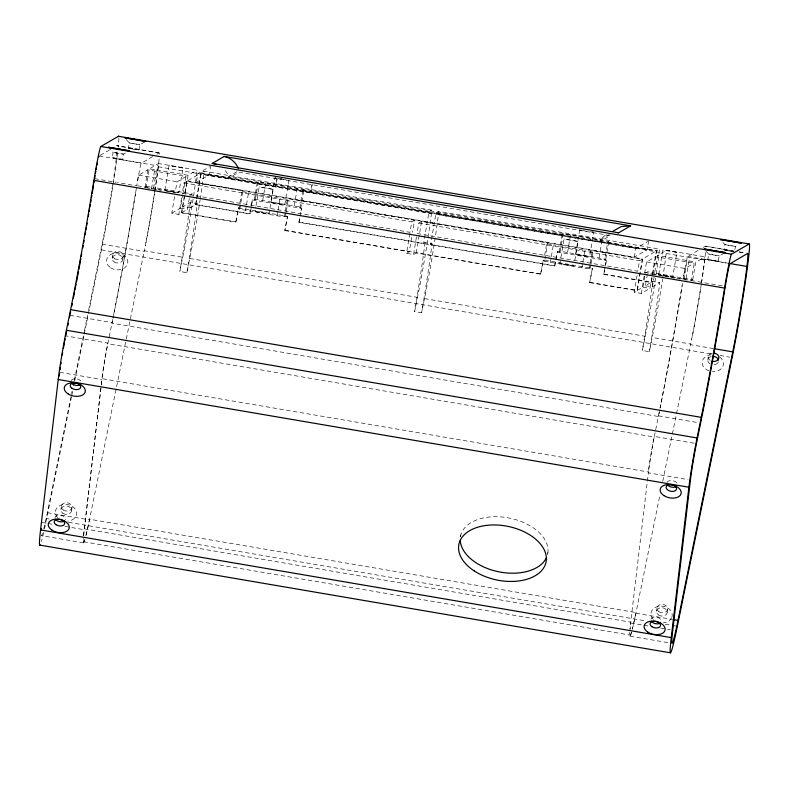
<?xml version="1.0" encoding="UTF-8"?>
<svg xmlns="http://www.w3.org/2000/svg" width="789" height="789" viewBox="0 0 789 789"><rect width="100%" height="100%" fill="white"/><g stroke="black" fill="none" stroke-linecap="round" stroke-linejoin="round"><path stroke-width="0.59" stroke-dasharray="3.94 2.96" d="M154.752 191.54A60.467 2.475 -80.3 0 0 158.204 166.765L158.559 163.52L197.023 170.089L196.668 173.333A60.467 2.475 -80.3 0 1 193.216 198.108M200.219 199.311A60.467 2.475 -80.3 0 0 203.67 174.527L204.035 171.282L431.78 210.18L431.415 213.424A60.467 2.475 -80.3 0 1 427.963 238.209L427.036 244.117A60.467 2.475 -80.3 0 1 418.564 292.078L414.6 311.576L421.612 312.779L425.567 293.271A60.467 2.475 -80.3 0 0 434.049 245.32L434.966 239.402A60.467 2.475 -80.3 0 0 438.418 214.618L438.783 211.373L659.515 249.077L659.16 252.322A60.467 2.475 -80.3 0 1 656.063 274.799M662.711 278.3A60.467 2.475 -80.3 0 0 666.163 253.516L666.527 250.271L704.991 256.839L704.626 260.084A60.467 2.475 -80.3 0 1 701.174 284.868M60.95 509.704L61.335 506.43M71.572 510.621L71.957 507.357M112.196 258.368L112.58 255.094M83.555 535.77A61.542 2.515 -80.3 0 1 84.206 529.685L102.304 376.304A24.883 1.016 -80.3 0 1 107.225 346.637L107.876 343.087L65.753 335.897M83.673 535.553A60.477 2.475 -80.3 0 1 84.374 528.867L102.008 378.69L648.44 472.009L630.628 623.014A61.542 2.515 -80.3 0 0 629.977 629.089M122.828 259.295L123.212 256.021M656.586 611.426L656.971 608.161M667.218 612.353L667.602 609.088M707.832 360.1L708.216 356.825M277.087 178.561L275.746 186.253L277.047 178.59M312.128 184.547L310.787 192.24L312.089 184.577M193.058 199.075L192.289 204.026A60.467 2.475 -80.3 0 1 183.807 251.987L179.853 271.485L186.865 272.688L190.82 253.18A60.467 2.475 -80.3 0 0 199.292 205.219L200.071 200.278M655.56 278.063L654.781 283.014A60.467 2.475 -80.3 0 1 646.309 330.976L642.345 350.474L649.357 351.677L653.312 332.169A60.467 2.475 -80.3 0 0 661.793 284.218L662.563 279.267M174.556 196.569L171.805 213.227L178.817 214.421L181.48 212.872L235.793 222.143L238.485 207.931L287.541 216.314L284.839 230.516L287.541 216.314M181.559 197.763L178.817 214.421M409.836 233.406L406.562 253.318L413.564 254.522L416.237 252.963L540.613 274.207L543.315 259.995L592.371 268.368L589.669 282.58L592.371 268.368M416.493 236.779L413.564 254.522M637.048 275.558L634.297 292.216L641.309 293.409L649.949 288.37L656.399 250.902L200.909 173.107L187.151 181.125L181.805 212.675L236.118 221.956M690.178 280.568L691.174 280.647L694.251 263.102L655.462 256.731L646.556 262.047A17.545 0.72 -80.3 0 0 645.234 269.522L641.309 293.409M682.515 283.32L682.1 285.667A167.919 6.864 -80.3 0 1 661.281 401.946L660.117 407.745M182.821 194.163L185.957 176.539L147.839 169.813L138.588 175.286A17.545 0.72 -80.3 0 0 137.266 182.762L136.714 185.849L117.462 182.565M683.146 279.178L683.698 276.091A17.545 0.72 -80.3 0 1 685.02 268.615L694.251 263.102M135.747 192.171L132.877 209.489A168.984 6.914 -80.3 0 1 114.799 309.189L111.999 323.174L658.42 416.493L659.821 409.501M125.55 153.076L123.4 154.19L113.054 152.385L123.498 154.131L122.67 159.437L112.344 157.731L113.054 152.385L109.267 148.164M144.752 141.961L139.781 144.722L138.894 149.979L133.39 149.22L128.38 148.204L129.268 142.927L125.49 138.706M145.008 187.397L147.839 169.813M144.86 187.309L146.33 186.451L149.299 168.925L158.559 163.52M151.537 188.699L154.506 171.174M181.805 212.675L187.457 209.381L189.833 195.356L192.289 193.926L153.668 187.457L156.636 169.931L149.299 168.925M164.862 190.169L169.024 165.631L176.351 166.637L183.038 168.027L178.876 192.565L164.862 190.169L178.876 192.565M171.805 213.227L180.454 208.188L182.624 195.337M181.48 212.872L186.825 181.322L242.884 190.889L240.704 203.749M185.119 192.832L188.088 175.296L197.023 170.089M186.865 272.688A97.728 3.994 -80.3 0 0 197.289 203.651L190.277 202.457L182.91 206.757L189.912 207.951L191.303 199.775M648.627 240.921L647.148 249.689L634.287 257.184L196.323 182.387L197.802 173.619L209.677 166.696M189.912 207.951L195.564 204.657L196.392 199.804M196.599 198.591L200.909 173.107M251.385 206.728L250.202 213.74L195.899 204.459L196.717 199.607M196.925 198.394L201.234 172.909L204.035 171.282M196.323 182.387L209.174 174.892L210.663 166.124M235.793 222.143L238.485 207.931M287.216 216.502L280.618 216.383L238.87 209.075L241.819 191.51L242.884 190.889M238.85 209.046L239.915 208.424L240.507 204.913M245.537 210.426L246.326 205.751M246.523 204.588L248.505 192.901L241.819 191.51M195.564 204.657L249.876 213.927L250.665 209.253M251.454 204.578L252.253 199.903L255.715 199.39L300.925 207.142L299.879 207.793L302.848 190.267L303.913 189.646L300.944 207.172M251.592 205.554L252.579 199.716M254.324 200.012L257.293 182.486L258.358 181.864L303.893 189.616M255.389 199.39L258.358 181.864M256.021 205.653L259.187 186.954L273.201 189.35L269.039 213.888L255.182 211.59L255.823 206.817M262.727 200.396L265.696 182.87M288.922 180.178L284.77 204.716L275.627 203.394L270.755 202.329L274.907 177.791L276.012 177.85M277.067 215.811L277.856 211.136M278.053 209.973L280.036 198.286L248.505 192.901M284.405 216.817L285.194 212.142M285.391 210.979L287.374 199.292L288.439 198.67L414.57 220.22L412.519 232.351M285.47 216.196L286.062 212.695M286.259 211.521L288.439 198.67M294.267 205.791L297.226 188.255M555.032 265.804L430.646 244.56L435.992 213.01L562.123 234.55L563.287 233.919L566.975 234.363L608.733 241.71L607.668 242.331L604.709 259.857L605.755 259.196L564.007 251.888L557.399 251.78L554.706 265.992L298.932 222.311L301.625 208.099L300.639 213.937M298.932 222.311L300.441 215.101M406.562 253.318L409.225 251.76L411.69 237.203M416.237 252.963L421.573 221.413L547.714 242.953L544.745 260.478L543.7 261.139L585.438 268.447L592.046 268.556M299.258 222.113L423.634 243.357L428.979 211.807L431.78 210.18M540.613 274.207L543.315 259.995M544.666 255.261L546.649 243.574L547.714 242.953M550.357 262.49L551.146 257.816M551.353 256.652L553.326 244.965L546.669 243.614M554.706 265.992L557.399 251.78M559.154 252.076L562.123 234.55M560.22 251.454L563.188 233.929M559.855 263.556L573.869 265.952L559.855 263.556L564.007 239.018L578.021 241.414L574.856 260.104M567.557 252.46L570.526 234.935M591.928 231.759L593.752 232.242L589.59 256.78L582.262 255.774L575.576 254.383L579.737 229.846L582.016 230.063M581.897 267.875L582.686 263.201M582.884 262.037L584.856 250.35L553.326 244.965M589.225 268.881L590.024 264.207M590.221 263.043L592.194 251.356L593.259 250.734L642.315 259.108L636.97 290.658L634.297 292.216M590.29 268.26L590.882 264.759M591.079 263.585L593.259 250.734M599.088 257.845L602.056 240.32M605.765 259.236L608.733 241.71M647.384 274.059L645.402 285.746L651.053 282.442L603.753 274.365L604.946 267.353M605.143 266.189L606.455 260.153L605.469 266.001M603.753 274.365L605.271 267.165M634.287 257.184L635.776 248.427L647.641 241.503M589.994 282.393L637.295 290.47L642.64 258.92L656.399 250.902M637.295 290.47L642.946 287.176L645.126 274.325M604.078 274.178L651.379 282.255L652.611 274.976M652.819 273.763L656.724 250.705L659.515 249.077M691.282 280.637L692.732 279.74L654.623 273.014L657.592 255.488L666.527 250.271M645.402 285.746L652.414 286.94L654.387 275.253M658.736 274.523L662.888 249.975L670.226 250.981L676.903 252.372L672.751 276.909L658.736 274.523L672.751 276.909M683.945 279.631L686.913 262.096M686.075 278.389L689.044 260.853L657.592 255.488M692.752 279.77L695.72 262.244L704.991 256.839M724.174 253.151L719.203 255.902L718.306 261.159L712.812 260.409L707.802 259.384L708.69 254.107L704.912 249.896M726.432 250.488L724.016 249.926L724.904 244.649L720.367 239.59M734.884 249.6L735.417 246.424L738.405 244.797M185.957 176.539L177.052 181.855A17.545 0.72 -80.3 0 0 175.73 189.33L175.257 192.23L136.793 185.662L135.669 192.348A167.919 6.864 -80.3 0 1 114.859 308.627L112.995 317.898M186.825 181.322L184.064 183.058A17.545 0.72 -80.3 0 0 182.742 190.534L182.259 193.423L410.004 232.321L410.477 229.431A17.545 0.72 -80.3 0 1 411.799 221.956L414.57 220.22M421.573 221.413L418.811 223.149A17.545 0.72 -80.3 0 0 417.489 230.625L417.016 233.514L637.749 271.219L638.222 268.319A17.545 0.72 -80.3 0 1 639.544 260.843L642.315 259.108M88.585 310.393L103.162 238.791A61.532 2.515 -80.3 0 0 112.728 183.965M659.19 412.381L654.229 437.047L107.807 343.718L112.768 319.062M660.058 408.337L661.221 402.518A168.984 6.914 -80.3 0 0 682.169 285.5M43.78 528.758A61.542 2.515 -80.3 0 0 47.34 512.692L71.395 394.678M71.641 393.474L72.134 391.068M74.344 380.229L84.167 332.07M84.413 330.857L87.599 315.206M44.431 529.044A71.148 2.909 -80.3 0 0 46.64 518.58L71.464 396.867M71.71 395.664L72.687 390.841M74.659 381.205L83.989 335.414M84.236 334.211L88.171 314.929M88.417 313.716L101.436 249.857A71.148 2.909 -80.3 0 0 117.758 151.32M86.09 535.198A61.542 2.515 -80.3 0 0 89.463 519.882L144.288 250.724L182.742 257.293M460.431 537.023L460.914 534.676M547.448 554.795L547.931 552.438M632.324 629.277A61.542 2.515 -80.3 0 0 635.885 613.211L660.018 494.555M662.721 481.31L690.71 344.043L652.247 337.475M152.701 156.508L141.152 163.441A18.611 0.759 -80.3 0 0 137.217 182.841M698.087 250.438L687.584 256.77A18.611 0.759 -80.3 0 0 683.639 276.17M605.341 235.161L601.307 238.505L599.887 241.612L610.203 235.595L238.801 172.17L228.485 178.186L228.78 176.43L228.09 174.763L225.102 170.217M100.242 155.344L109.543 149.92M156.833 154.102L159.122 152.849A61.532 2.515 -80.3 0 1 159.339 154.703M237.035 171.617L228.78 176.43L600.182 239.866L609.473 234.441M195.899 204.459L197.289 203.651M435.992 213.01L438.783 211.373M423.634 243.357L425.034 242.548L432.037 243.742A97.728 3.994 -80.3 0 1 421.612 312.779M430.646 244.56L432.037 243.742M645.323 273.152L647.779 271.722L654.623 273.014M703.255 247.43L705.544 246.168L733.228 250.902M651.379 282.255L652.779 281.446L659.782 282.64A97.728 3.994 -80.3 0 1 649.357 351.677M652.414 286.94L659.782 282.64M159.122 152.849L116.772 145.699L158.895 152.898M128.38 148.184L138.894 149.979M112.156 157.642L122.67 159.437M724.016 249.906L733.671 251.454M707.802 259.364L718.306 261.159M146.33 186.451L153.668 187.457M287.374 199.292L280.036 198.286M592.194 251.356L584.856 250.35M183.038 168.027L169.024 165.631M273.201 189.35L259.187 186.954M270.755 202.329L284.77 204.716M255.025 211.491L269.039 213.888M593.752 232.242L589.965 231.808M578.021 241.414L564.007 239.018M575.576 254.383L589.59 256.78M676.903 252.372L662.888 249.975M286.634 179.971L283.409 179.478M732.606 251.513L726.906 250.577M686.647 280.075L684.862 279.779M280.42 178.492L282.245 178.797M739.254 251.928L744.066 252.746M705.327 246.217L734.214 251.158M739.027 251.977L745.043 253.003M201.234 172.909L257.293 182.486M302.848 190.267L428.979 211.807M607.668 242.331L656.724 250.705M116.249 158.747L158.372 165.937M704.794 259.265L727.665 263.171M99.207 155.946L141.339 163.136M687.761 256.464L727.478 263.25M209.174 174.892L647.148 249.689M158.204 166.765L196.668 173.333M203.67 174.527L431.415 213.424M438.418 214.618L659.16 252.322M666.163 253.516L704.626 260.084M197.802 173.619L635.776 248.427M156.636 169.931L188.088 175.296M187.151 181.125L642.64 258.92M138.617 175.148L177.081 181.717M184.084 182.92L411.828 221.808M418.841 223.011L639.573 260.705M646.586 261.909L685.039 268.477M299.879 207.793L301.625 208.099M604.709 259.857L606.455 260.153M252.253 199.903L301.299 208.286M557.073 251.967L606.13 260.35M644.761 272.412L683.215 278.981M94.591 178.659L116.259 182.358M684.349 279.375L722.862 285.953M152.75 188.906L157.583 189.735M158.796 189.932L161.212 190.346M166.055 191.175L175.73 192.832M652.493 274.256L657.336 275.085M658.539 275.292L663.381 276.111M664.585 276.318L669.427 277.146M670.64 277.353L675.473 278.182M676.686 278.389L680.315 279.01M649.988 273.951L652.325 274.355M238.17 208.118L239.915 208.424M542.99 260.183L544.745 260.478M180.454 208.188L187.457 209.381M642.946 287.176L649.949 288.37M285.164 230.329L540.938 274.02M284.839 230.516L409.225 251.76M589.669 282.58L636.97 290.658M189.755 258.486L417.499 297.384M424.502 298.587L645.244 336.282M102.087 244.166L144.209 251.356L145.354 245.418A60.467 2.475 -80.3 0 0 154.575 192.703M713.503 348.59L690.641 344.685L691.775 338.737A60.467 2.475 -80.3 0 0 700.997 286.032M101.436 249.857L712.664 354.241M719.962 355.494L729.677 357.151M69.945 315.344L112.068 322.543M658.49 415.862L698.206 422.648M694.024 443.201L654.298 436.416L653.647 439.966A24.883 1.016 -80.3 0 0 648.736 469.633L648.272 472.818L687.988 479.604M59.717 372.3L101.85 379.489M47.34 512.692L89.463 519.882M635.885 613.211L671.991 619.375M46.64 518.58L49.076 518.994M68.515 522.308L645.727 620.894M665.166 624.217L671.242 625.253M672.455 625.46L676.104 626.081M84.374 528.867L630.796 622.186A60.477 2.475 -80.3 0 0 630.046 629.553M42.073 522.496L46.896 523.314M48.099 523.521L52.912 524.34M64.945 526.401L84.206 529.685M630.628 623.014L642.66 625.066M643.863 625.273L648.676 626.091M660.718 628.152L670.344 629.8M83.683 541.777L630.115 635.096M83.506 542.832L41.383 535.632A61.542 2.515 -80.3 0 0 43.089 531.401M629.928 636.151L668.451 642.729M689.044 260.853L695.72 262.244M586.414 231.236L582.953 230.615M281.584 179.172L278.123 178.551M149.732 188.384L146.675 187.792M581.552 230.339L579.737 229.846M275.686 178.048L274.907 177.791M118.873 138.331A71.148 2.909 -80.3 0 1 118.232 147.06M43.671 532.388A71.148 2.909 -80.3 0 1 41.373 541.461M719.548 356.934A10.671 8.403 6.7 0 1 722.773 366.648A10.671 8.403 6.7 0 1 712.27 371.56M709.015 370.86A10.671 8.403 6.7 0 1 702.328 361.382A10.671 8.403 6.7 0 1 712.299 354.744M718.286 361.885A5.336 4.201 6.7 0 1 717.882 362.684M717.605 363.058A5.336 4.201 6.7 0 1 712.861 364.745M710.238 363.956A5.336 4.201 6.7 0 1 707.851 359.873A5.336 4.201 6.7 0 1 711.244 356.539M653.312 619.434A10.671 8.403 6.7 0 1 659.397 606.169A10.671 8.403 6.7 0 1 671.873 617.156M671.528 617.974A10.671 8.403 6.7 0 1 663.243 622.896M57.676 517.702A10.671 8.403 6.7 0 1 60.812 505.177A10.671 8.403 6.7 0 1 76.02 510.493A10.671 8.403 6.7 0 1 67.607 521.174M652.779 281.446A97.728 3.994 -80.3 0 1 642.345 350.474M425.034 242.548A97.728 3.994 -80.3 0 1 414.6 311.576M190.277 202.457A97.728 3.994 -80.3 0 1 179.853 271.485M85.863 535.721A60.477 2.475 -80.3 0 0 89.542 519.231L635.964 612.56A60.477 2.475 -80.3 0 1 632.285 629.05M84.778 539.597A60.477 2.475 -80.3 0 1 83.466 538.562M102.156 377.034A25.948 1.065 -80.3 0 1 103.852 365.465L104.395 362.171A25.948 1.065 -80.3 0 1 107.274 346.095M84.896 539.686A61.542 2.515 -80.3 0 1 83.348 538.443M159.082 159.131A61.532 2.515 -80.3 0 1 155.216 188.818M154.861 191.155A61.532 2.515 -80.3 0 1 145.294 245.981M116.999 145.649A61.532 2.515 -80.3 0 1 117.166 146.251M116.95 151.942A61.532 2.515 -80.3 0 1 113.093 181.618M71.247 380.594A5.336 3.284 11.5 0 1 76.138 378.809A5.336 3.284 11.5 0 1 81.267 381.639M55.023 517.939A5.336 3.284 11.5 0 1 60.674 515.217A5.336 3.284 11.5 0 1 65.477 519.724M631.634 631.92A61.542 2.515 -80.3 0 1 629.73 632.344M705.544 246.168A61.532 2.515 -80.3 0 1 705.711 246.77M705.504 252.46A61.532 2.515 -80.3 0 1 701.46 283.3M701.283 284.484A61.532 2.515 -80.3 0 1 691.716 339.309M648.578 470.362A25.948 1.065 -80.3 0 1 650.274 458.784L650.817 455.5A25.948 1.065 -80.3 0 1 653.696 439.424M631.476 632.009A60.477 2.475 -80.3 0 1 629.869 632.364M710.179 360.405A5.336 4.201 6.7 0 1 708.325 356.174A5.336 4.201 6.7 0 1 712.161 353.156M667.139 482.365A5.336 3.284 11.5 0 1 672.031 480.58A5.336 3.284 11.5 0 1 677.149 483.42M650.964 619.247A5.336 3.284 11.5 0 1 656.813 617.264A5.336 3.284 11.5 0 1 661.409 621.377M460.48 536.53A44.47 27.378 11.5 0 1 510.384 518.294A44.47 27.378 11.5 0 1 547.359 555.249M129.327 142.917L139.781 144.722L129.327 142.917M724.963 244.639L735.417 246.444L725.071 244.639M708.739 254.097L719.203 255.902L708.739 254.097M658.549 615.016A5.336 4.201 6.7 0 0 667.159 612.787A5.336 4.201 6.7 0 0 659.999 607.875A5.336 4.201 6.7 0 0 658.549 615.016M62.903 513.284A5.336 4.201 6.7 0 0 71.523 511.065A5.336 4.201 6.7 0 0 64.363 506.144A5.336 4.201 6.7 0 0 62.903 513.284M110.49 267.688A10.671 8.403 6.7 0 0 127.71 263.24A10.671 8.403 6.7 0 0 113.399 253.407A10.671 8.403 6.7 0 0 110.49 267.688M114.149 261.948A5.336 4.201 6.7 0 0 122.768 259.729A5.336 4.201 6.7 0 0 115.608 254.808A5.336 4.201 6.7 0 0 114.149 261.948M114.533 258.674A5.336 4.201 6.7 0 0 123.153 256.455A5.336 4.201 6.7 0 0 115.993 251.543A5.336 4.201 6.7 0 0 114.533 258.674M63.288 510.01A5.336 4.201 6.7 0 0 71.898 507.791A5.336 4.201 6.7 0 0 64.747 502.879A5.336 4.201 6.7 0 0 63.288 510.01M658.933 611.741A5.336 4.201 6.7 0 0 667.543 609.522A5.336 4.201 6.7 0 0 660.383 604.601A5.336 4.201 6.7 0 0 658.933 611.741"/><path stroke-width="1.18" d="M40.111 544.834A71.148 2.909 -80.3 0 1 40.564 529.912L58.228 379.519A35.574 1.46 -80.3 0 1 66.394 330.256L70.596 309.653A158.293 6.47 -80.3 0 0 92.885 186.727L93.911 180.375A28.246 1.154 -80.3 0 1 100.795 146.488L118.626 136.181A71.148 2.909 -80.3 0 1 118.823 136.872M59.293 375.958L59.579 373.522M671.242 637.62L688.905 487.237A35.574 1.46 -80.3 0 1 692.357 463.774L693.127 459.188A35.574 1.46 -80.3 0 1 697.072 437.964L701.273 417.361A158.293 6.47 -80.3 0 0 723.562 294.435L724.578 288.093A28.246 1.154 -80.3 0 1 728.079 268.319L728.75 264.917A28.246 1.154 -80.3 0 1 731.472 254.206L749.303 243.89A71.148 2.909 -80.3 0 1 744.885 284.809A71.148 2.909 -80.3 0 1 732.113 357.565L677.317 626.288A71.148 2.909 -80.3 0 1 671.242 637.62L40.564 529.912M93.891 182.989L94.246 180.819M94.591 178.659L95.084 175.651M70.172 314.19L70.635 311.862M71.799 306.073L72.263 303.745M732.764 351.874L733.839 346.499A61.532 2.515 -80.3 0 0 747.676 253.368L729.707 263.96A18.611 0.759 -80.3 0 0 725.762 283.359L724.223 292.867A167.919 6.864 -80.3 0 1 703.403 409.146L695.829 446.613A25.948 1.065 -80.3 0 0 692.939 462.689L692.407 465.983A25.948 1.065 -80.3 0 0 690.7 477.552L672.751 630.204A61.542 2.515 -80.3 0 0 678.007 620.401L732.764 351.874L714.706 348.787M65.753 335.897L66.68 331.331M67.844 325.62L68.308 323.342M69.471 317.632L69.945 315.344M73.357 385.052L73.85 382.645M613.053 231.138L621.239 226.581L630.618 225.841L618.665 232.814L616.949 232.538M215.89 164.23L212.221 163.402L224.184 156.429L630.618 225.841M118.38 136.241L749.057 243.949M212.221 163.402L618.665 232.814M100.795 146.488L731.472 254.206M728.868 263.368L746.917 266.455M93.911 180.375L724.578 288.093M70.596 309.653L701.273 417.361M66.394 330.256L697.072 437.964M58.228 379.519L688.905 487.237M673.195 619.582L678.007 620.401M39.766 545.1L670.433 652.819M224.184 156.429C230.635 157.751 236.079 162.613 238.495 168.698M672.287 484.89A5.336 3.284 11.5 0 1 675.502 490.62A5.336 3.284 11.5 0 1 666.537 488.786A5.336 3.284 11.5 0 1 671.735 484.771M712.871 356.342A5.336 4.201 6.7 0 1 718.404 360.139M95.548 172.959A18.611 0.759 -80.3 0 1 95.864 171.174M96.179 169.418A18.611 0.759 -80.3 0 1 96.485 167.712M96.948 165.276A18.611 0.759 -80.3 0 1 97.402 163.037M98.812 156.912A18.611 0.759 -80.3 0 1 99.029 156.252M93.546 185.149A167.919 6.864 -80.3 0 1 92.234 193.157M91.849 195.455A167.919 6.864 -80.3 0 1 91.465 197.753M91.08 200.061A167.919 6.864 -80.3 0 1 90.696 202.359M90.311 204.667A167.919 6.864 -80.3 0 1 89.916 206.974M89.522 209.292A167.919 6.864 -80.3 0 1 89.137 211.6M88.743 213.918A167.919 6.864 -80.3 0 1 88.338 216.225M87.155 223.149A167.919 6.864 -80.3 0 1 86.751 225.457M86.346 227.755A167.919 6.864 -80.3 0 1 85.952 230.063M85.547 232.36A167.919 6.864 -80.3 0 1 85.143 234.649M84.088 240.606A167.919 6.864 -80.3 0 1 83.654 243.042M83.22 245.468A167.919 6.864 -80.3 0 1 82.786 247.894M81.701 253.92A167.919 6.864 -80.3 0 1 81.267 256.307M80.833 258.693A167.919 6.864 -80.3 0 1 78.88 269.286M78.446 271.603A167.919 6.864 -80.3 0 1 76.513 281.88M76.089 284.119A167.919 6.864 -80.3 0 1 75.665 286.338M75.438 287.531A167.919 6.864 -80.3 0 1 74.975 289.898M74.521 292.246A167.919 6.864 -80.3 0 1 73.397 298.035M60.023 369.844A25.948 1.065 -80.3 0 1 60.368 367.289M60.773 364.479A25.948 1.065 -80.3 0 1 61.069 362.486M62.262 354.981A25.948 1.065 -80.3 0 1 62.637 352.752M63.406 348.304A25.948 1.065 -80.3 0 1 64.382 342.909M64.767 340.868A25.948 1.065 -80.3 0 1 65.152 338.905M41.314 529.981A61.542 2.515 -80.3 0 1 41.432 528.571M80.665 384.568A5.336 3.284 11.5 0 1 71.562 383.01M64.313 521.135A5.336 3.284 11.5 0 1 55.546 519.349M713.818 353.097A5.336 4.201 6.7 0 1 718.789 358.186A5.336 4.201 6.7 0 1 712.142 361.293M676.558 486.34A5.336 3.284 11.5 0 1 667.455 484.781M660.511 622.886A5.336 3.284 11.5 0 1 651.408 621.337M546.313 557.941A44.47 27.378 11.5 0 1 498.648 571.778A44.47 27.378 11.5 0 1 460.243 540.366M124.83 137.799L145.748 141.409L124.83 137.799M108.616 147.257L129.534 150.867L108.616 147.257M720.475 239.531L741.384 243.14L720.475 239.531M704.252 248.989L725.17 252.598L704.252 248.989M663.884 495.581A10.671 6.568 11.5 0 0 681.055 493.815A10.671 6.568 11.5 0 0 667.109 484.633A10.671 6.568 11.5 0 0 663.884 495.581M651.911 626.713A5.336 3.284 11.5 0 0 660.501 625.835A5.336 3.284 11.5 0 0 653.529 621.249A5.336 3.284 11.5 0 0 651.911 626.713M647.838 632.127A10.671 6.568 11.5 0 0 665.019 630.362A10.671 6.568 11.5 0 0 651.073 621.19A10.671 6.568 11.5 0 0 647.838 632.127M72.065 388.395A5.336 3.284 11.5 0 0 80.656 387.507A5.336 3.284 11.5 0 0 73.683 382.921A5.336 3.284 11.5 0 0 72.065 388.395M67.992 393.81A10.671 6.568 11.5 0 0 85.163 392.034A10.671 6.568 11.5 0 0 71.217 382.862A10.671 6.568 11.5 0 0 67.992 393.81M56.049 524.724A5.336 3.284 11.5 0 0 64.639 523.847A5.336 3.284 11.5 0 0 57.666 519.261A5.336 3.284 11.5 0 0 56.049 524.724M51.975 530.139A10.671 6.568 11.5 0 0 69.146 528.374A10.671 6.568 11.5 0 0 55.2 519.201A10.671 6.568 11.5 0 0 51.975 530.139M474.12 570.851A44.47 27.378 11.5 0 0 545.682 563.484A44.47 27.378 11.5 0 0 487.563 525.267A44.47 27.378 11.5 0 0 474.12 570.851"/></g></svg>
